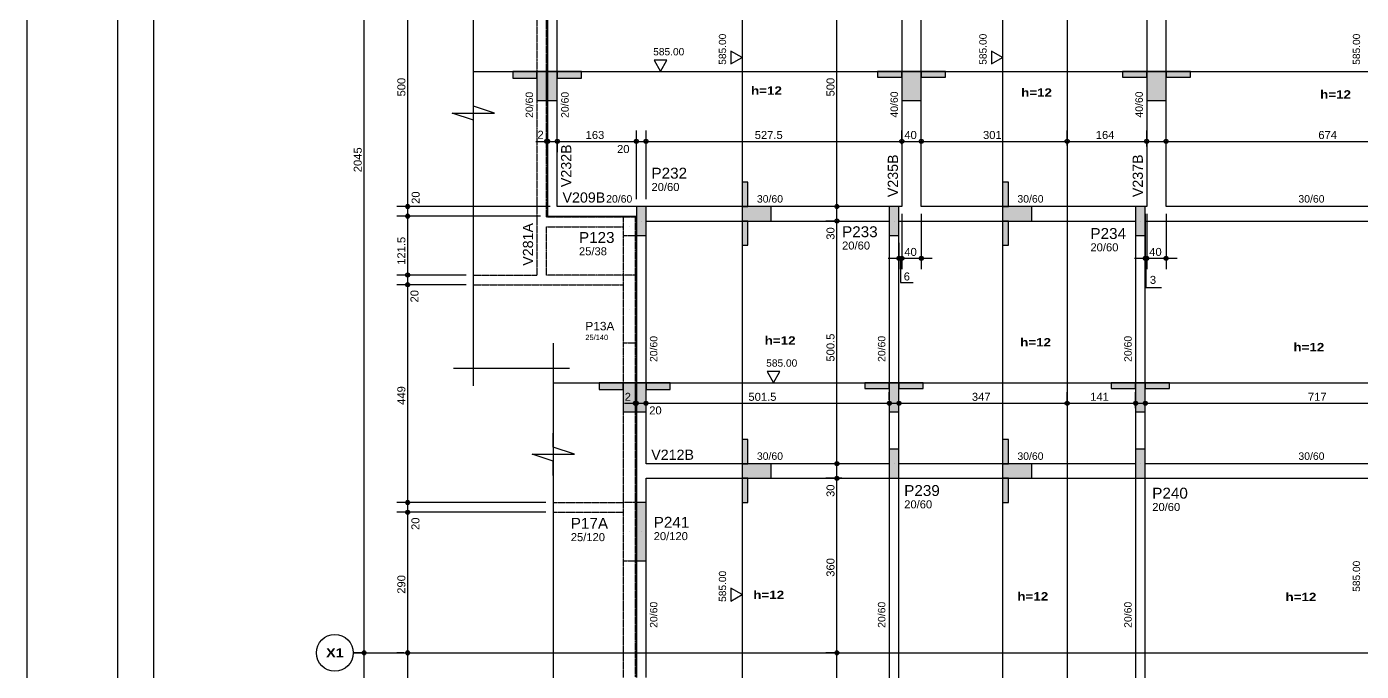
# Model space of a CAD drawing. Extents: x 0 to 13080, y 0 to 6750.
# Drawn here: x 0 to 2752, y 2478 to 3807 of the extents above; entities that cross this region are included whole.
import ezdxf

# ---------------------------------------------------------------- set-up
doc = ezdxf.new("R2010")
doc.units = 0
doc.header["$MEASUREMENT"] = 0
for name, pattern in [('ESTILO_TQS_0002', [0.4, 0.1, -0.3]), ('ESTILO_TQS_0006', [0.3, 0.2, -0.1]), ('ESTILO_TQS_0007', [2.1, 1.5, -0.2, 0.2, -0.2])]:
    doc.linetypes.add(name, pattern=pattern)
for name, color, linetype in [('MTH-179', 1, 'CONTINUOUS'), ('MTH-201', 4, 'CONTINUOUS'), ('MTH-202', 1, 'CONTINUOUS'), ('MTH-224', 4, 'CONTINUOUS'), ('MTH-230', 1, 'CONTINUOUS'), ('MTH-242', 1, 'CONTINUOUS'), ('MTH-COTAS7', 31, 'CONTINUOUS'), ('MTH-DIM-PILAR', 3, 'CONTINUOUS'), ('MTH-DIM-VIGA', 3, 'CONTINUOUS'), ('MTH-EIXO-214', 4, 'CONTINUOUS'), ('MTH-FACE-VIGA', 7, 'CONTINUOUS'), ('MTH-LINHA-SEÇÃO', 16, 'CONTINUOUS'), ('MTH-MARGEM', 5, 'CONTINUOUS'), ('MTH-PILAR-SEGUE', 5, 'CONTINUOUS'), ('MTH-SIMB_COTA', 3, 'CONTINUOUS'), ('MTH-SOMBRA21', 150, 'CONTINUOUS'), ('MTH-SOMBRA25', 253, 'CONTINUOUS'), ('MTH-TIT1-VIGA', 5, 'CONTINUOUS'), ('MTH-TXT', 4, 'CONTINUOUS'), ('MTH-TXT-NEGRITO', 5, 'CONTINUOUS'), ('MTH-TXT-NOTAS', 3, 'CONTINUOUS'), ('MTH-VIGA-INVERTIDA', 7, 'ESTILO_TQS_0002')]:
    doc.layers.add(name, color=color, linetype=linetype)
doc.styles.add('TQS_ARIAL', font='arial.ttf')
doc.styles.add('TQS_ARIAL_BLACK', font='ariblk.ttf')

msp = doc.modelspace()

# ---------------------------------------------------------------- linework, layer by layer
at = {"layer": 'MTH-179', "linetype": 'Continuous'}
for p, q in [((0.004952, 6750.003475), (0.004952, 0.003475)), ((187.504963, 6750.003475), (187.504963, 0.003475))]:
    msp.add_line(p, q, dxfattribs=at)
at = {"layer": 'MTH-201', "linetype": 'ESTILO_TQS_0006'}
for p, q in [((1242.776205, 3395.2182), (1242.776205, 3395.2182)), ((1242.776205, 3395.218165), (1242.776205, 3395.218165)), ((1242.782865, 3224.7355), (1242.782865, 3224.7355)), ((1242.782865, 3224.735465), (1242.782865, 3224.735465)), ((1242.782865, 2765.735501), (1242.782865, 2765.735501)), ((1242.782865, 2765.735466), (1242.782865, 2765.735466))]:
    msp.add_line(p, q, dxfattribs=at)
for points in [[(1230.282865, 3376.2182), (1255.269545, 3376.2182), (1255.269545, 3414.2182), (1230.282865, 3414.2182), (1230.282865, 3376.2182)], [(1230.282865, 3154.7355), (1255.282865, 3154.7355), (1255.282865, 3294.7355), (1230.282865, 3294.7355), (1230.282865, 3154.7355)], [(1230.282865, 2705.735501), (1255.282865, 2705.735501), (1255.282865, 2825.735501), (1230.282865, 2825.735501), (1230.282865, 2705.735501)]]:
    msp.add_lwpolyline(points, dxfattribs=at)
at = {"layer": 'MTH-224', "linetype": 'Continuous'}
for points in [[(1452.407396, 3730.192824), (1475.355101, 3743.442329), (1452.407396, 3756.690516), (1452.407396, 3730.192824)], [(1989.615356, 3730.192824), (2012.563061, 3743.442329), (1989.615356, 3756.690516), (1989.615356, 3730.192824)], [(1293.759056, 3737.797035), (1307.008561, 3714.84933), (1320.256748, 3737.797035), (1293.759056, 3737.797035)], [(1526.805685, 3095.821882), (1540.05519, 3072.874177), (1553.303377, 3095.821882), (1526.805685, 3095.821882)], [(1452.407396, 2622.576823), (1475.355101, 2635.826328), (1452.407396, 2649.074515), (1452.407396, 2622.576823)]]:
    msp.add_lwpolyline(points, dxfattribs=at)
at = {"layer": 'MTH-230', "linetype": 'Continuous'}
for p, q in [((921.177142, 3066.480155), (921.177142, 5031.366152)), ((1085.927134, 3154.43033), (1085.927134, 676.773359)), ((1119.432355, 3101.94724), (879.871988, 3101.94724))]:
    msp.add_line(p, q, dxfattribs=at)
for points in [[(921.177142, 3585.100206), (921.177142, 3614.097267), (877.681634, 3628.595714), (964.672647, 3628.595714), (921.177142, 3643.094244), (921.177142, 3672.091221)], [(1085.927134, 2881.752711), (1085.927134, 2910.749771), (1042.431626, 2925.248218), (1129.422639, 2925.248218), (1085.927134, 2939.746748), (1085.927134, 2968.743726)]]:
    msp.add_lwpolyline(points, dxfattribs=at)
msp.add_circle((635.355745, 2515.735465), 38, dxfattribs=at)
at = {"layer": 'MTH-242', "linetype": 'Continuous'}
for p, q in [((1267.282865, 3406.2182), (1267.282865, 3406.2182)), ((1267.282865, 3406.218165), (1267.282865, 3406.218165)), ((1788.782865, 3406.2182), (1788.782865, 3406.2182)), ((1788.782865, 3406.218165), (1788.782865, 3406.218165)), ((2296.782865, 3406.2182), (2296.782865, 3406.2182)), ((2296.782865, 3406.218165), (2296.782865, 3406.218165)), ((1788.782865, 2905.735502), (1788.782865, 2905.735502)), ((1788.782865, 2905.735467), (1788.782865, 2905.735467)), ((2296.782865, 2905.735502), (2296.782865, 2905.735502)), ((2296.782865, 2905.735467), (2296.782865, 2905.735467)), ((1267.282865, 2765.735501), (1267.282865, 2765.735501)), ((1267.282865, 2765.735466), (1267.282865, 2765.735466))]:
    msp.add_line(p, q, dxfattribs=at)
at = {"layer": 'MTH-COTAS7', "linetype": 'Continuous'}
for p, q in [((695.855745, 2493.235465), (695.855745, 4583.235466)), ((785.855745, 3413.7182), (785.855745, 3958.7182)), ((1670.82557, 3413.7182), (1670.82557, 3958.718199)), ((1257.282865, 3451.2182), (1257.282865, 3592.968237)), ((1257.282865, 3451.2182), (1257.282865, 3592.968237)), ((1277.282865, 3451.2182), (1277.282865, 3592.968237)), ((1277.282865, 3451.2182), (1277.282865, 3592.968237)), ((1804.782865, 3564.802497), (1804.782865, 3592.968237)), ((1804.782865, 3564.802497), (1804.782865, 3592.968237)), ((1844.782865, 3555.274405), (1844.782865, 3592.968237)), ((1844.782865, 3555.274405), (1844.782865, 3592.968237)), ((2145.782195, 3561.795898), (2145.782195, 3592.968237)), ((2145.782195, 3561.795898), (2145.782195, 3592.968237)), ((2309.783294, 3560.006176), (2309.783294, 3592.968237)), ((2349.783294, 3558.536216), (2349.783294, 3592.968237)), ((1049.782865, 3570.468237), (1096.782865, 3570.468237)), ((1071.782865, 3570.468237), (1279.782865, 3570.468237)), ((1072.282865, 3558.073469), (1072.282865, 3547.968237)), ((1074.282865, 3558.073469), (1074.282865, 3547.968237)), ((1094.282865, 3571.515873), (1094.282865, 3547.968237)), ((1234.782865, 3570.468237), (1299.782865, 3570.468237)), ((1254.782865, 3570.468237), (1827.282865, 3570.468237)), ((1782.282865, 3570.468237), (1867.282865, 3570.468237)), ((1822.282865, 3570.468237), (2168.282195, 3570.468237)), ((2123.282195, 3570.468237), (2332.283294, 3570.468237)), ((2327.283294, 3570.468237), (3046.282195, 3570.468237)), ((785.855745, 3393.7182), (785.855745, 3458.7182)), ((1670.82557, 3383.7182), (1670.82557, 3458.7182)), ((1079.282865, 3436.2182), (763.355745, 3436.2182)), ((1079.282865, 3436.2182), (763.355745, 3436.2182)), ((1059.282865, 3416.2182), (763.355745, 3416.2182)), ((1059.282865, 3416.2182), (763.355745, 3416.2182)), ((785.855745, 3272.235499), (785.855745, 3438.7182)), ((1681.134667, 3436.2182), (1648.32557, 3436.2182)), ((1681.134667, 3436.2182), (1648.32557, 3436.2182)), ((1670.82557, 2883.235502), (1670.82557, 3428.7182)), ((1804.782865, 3421.2182), (1804.782865, 3306.809504)), ((1804.782865, 3421.2182), (1804.782865, 3306.809504)), ((1844.782865, 3421.2182), (1844.782865, 3306.809504)), ((2306.782865, 3421.2182), (2306.782865, 3306.809504)), ((2309.783294, 3421.2182), (2309.783294, 3306.809504)), ((2309.783294, 3421.2182), (2309.783294, 3306.809504)), ((2349.783294, 3421.2182), (2349.783294, 3306.809504)), ((1671.561783, 3406.2182), (1648.32557, 3406.2182)), ((1671.561783, 3406.2182), (1648.32557, 3406.2182)), ((1798.782865, 3361.2182), (1798.782865, 3306.809504)), ((785.855745, 3252.235499), (785.855745, 3317.235499)), ((1776.282865, 3329.309504), (1827.282865, 3329.309504)), ((1782.282865, 3329.309504), (1867.282865, 3329.309504)), ((1801.782865, 3329.309504), (1801.782865, 3279.758872)), ((2284.282865, 3329.309504), (2332.283294, 3329.309504)), ((2287.283294, 3329.309504), (2372.283294, 3329.309504)), ((2308.28308, 3329.309504), (2308.28308, 3269.058752)), ((906.177142, 3294.735499), (763.355745, 3294.735499)), ((906.177142, 3294.735499), (763.355745, 3294.735499)), ((785.855745, 2803.235501), (785.855745, 3297.235499)), ((1801.782865, 3279.758872), (1828.200981, 3279.758872)), ((906.177142, 3274.735499), (763.355745, 3274.735499)), ((906.177142, 3274.735499), (763.355745, 3274.735499)), ((2308.28308, 3269.058752), (2339.921391, 3269.058752)), ((1232.782865, 3030.485535), (1279.782865, 3030.485535)), ((1234.782865, 3030.485535), (1299.782865, 3030.485535)), ((1254.782865, 3030.485535), (1801.282865, 3030.485535)), ((1255.282865, 3037.101609), (1255.282865, 3052.985535)), ((1257.282865, 3037.328834), (1257.282865, 3052.985535)), ((1257.282865, 3037.328834), (1257.282865, 3052.985535)), ((1277.282865, 3026.96332), (1277.282865, 3052.985535)), ((1277.282865, 3026.96332), (1277.282865, 3052.985535)), ((1776.282865, 3030.485535), (2168.282195, 3030.485535)), ((1778.782865, 3037.34823), (1778.782865, 3052.985535)), ((1798.782865, 3023.034116), (1798.782865, 3052.985535)), ((2123.282195, 3030.485535), (2309.282865, 3030.485535)), ((2145.782195, 3033.947318), (2145.782195, 3052.985535)), ((2145.782195, 3033.947318), (2145.782195, 3052.985535)), ((2284.282865, 3030.485535), (3046.282195, 3030.485535)), ((2286.782865, 3020.48449), (2286.782865, 3052.985535)), ((2306.782865, 3017.421071), (2306.782865, 3052.985535)), ((1670.82557, 2853.235502), (1670.82557, 2928.235502)), ((1694.564618, 2905.735502), (1648.32557, 2905.735502)), ((1694.564618, 2905.735502), (1648.32557, 2905.735502)), ((1670.82557, 2493.235465), (1670.82557, 2898.235502)), ((1680.81559, 2875.735502), (1648.32557, 2875.735502)), ((1680.81559, 2875.735502), (1648.32557, 2875.735502)), ((785.855745, 2783.235501), (785.855745, 2848.235501)), ((1070.927134, 2825.735501), (763.355745, 2825.735501)), ((1070.927134, 2825.735501), (763.355745, 2825.735501)), ((785.855745, 2493.235465), (785.855745, 2828.235501)), ((1070.927134, 2805.735501), (763.355745, 2805.735501)), ((1070.927134, 2805.735501), (763.355745, 2805.735501)), ((695.855745, 1060.735465), (695.855745, 2538.235465)), ((785.855745, 2342.235501), (785.855745, 2538.235465)), ((1670.82557, 2382.735502), (1670.82557, 2538.235465)), ((698.861008, 2515.735465), (673.355745, 2515.735465)), ((688.070973, 2515.735465), (673.355745, 2515.735465)), ((778.070973, 2515.735465), (763.355745, 2515.735465)), ((778.070973, 2515.735465), (763.355745, 2515.735465)), ((1665.741176, 2515.735465), (1648.32557, 2515.735465)), ((1665.741176, 2515.735465), (1648.32557, 2515.735465))]:
    msp.add_line(p, q, dxfattribs=at)
at = {"layer": 'MTH-EIXO-214', "linetype": 'ESTILO_TQS_0007'}
for p, q in [((2145.782195, 6324.951479), (2145.782195, 517.214632)), ((673.355745, 2515.735465), (8996.284341, 2515.735465))]:
    msp.add_line(p, q, dxfattribs=at)
at = {"layer": 'MTH-FACE-VIGA', "linetype": 'Continuous'}
for points in [[(1074.282865, 3936.218199), (1074.282865, 3416.2182)], [(1094.282865, 3436.2182), (1094.282865, 3936.218199)], [(1804.782865, 3936.218199), (1804.782865, 3436.2182)], [(1844.782865, 3436.2182), (1844.782865, 3936.218199)], [(2309.783294, 3936.218199), (2309.783294, 3436.2182)], [(2349.783294, 3436.2182), (2349.783294, 3936.218199)], [(1074.282865, 3416.2182), (1257.282865, 3416.2182)], [(1257.282865, 3436.2182), (1094.282865, 3436.2182)], [(1778.782865, 3436.2182), (1277.282865, 3436.2182)], [(1804.782865, 3436.2182), (1798.782865, 3436.2182)], [(2286.782865, 3436.2182), (1844.782865, 3436.2182)], [(2309.783294, 3436.2182), (2306.782865, 3436.2182)], [(3023.782195, 3436.2182), (2349.783294, 3436.2182)], [(1277.282865, 3406.2182), (1778.782865, 3406.2182)], [(1798.782865, 3406.2182), (1824.782865, 3406.2182)], [(1824.782865, 3406.2182), (2286.782865, 3406.2182)], [(2306.782865, 3406.2182), (2329.783294, 3406.2182)], [(2329.783294, 3406.2182), (3023.782195, 3406.2182)], [(1257.282865, 3376.2182), (1257.282865, 2890.735502)], [(1277.282865, 2905.735502), (1277.282865, 3376.2182)], [(1778.782865, 3376.2182), (1778.782865, 2935.735502)], [(1798.782865, 2935.735502), (1798.782865, 3376.2182)], [(2286.782865, 3376.2182), (2286.782865, 2935.735502)], [(2306.782865, 2935.735502), (2306.782865, 3376.2182)], [(1257.282865, 2890.735502), (1257.282865, 2825.735501)], [(1778.782865, 2905.735502), (1277.282865, 2905.735502)], [(2286.782865, 2905.735502), (1798.782865, 2905.735502)], [(3023.782195, 2905.735502), (2306.782865, 2905.735502)], [(1277.282865, 2875.735502), (1778.782865, 2875.735502)], [(1277.282865, 2825.735501), (1277.282865, 2875.735502)], [(1778.782865, 2875.735502), (1778.782865, 2405.235502)], [(1798.782865, 2405.235502), (1798.782865, 2875.735502)], [(1798.782865, 2875.735502), (2286.782865, 2875.735502)], [(2286.782865, 2875.735502), (2286.782865, 2405.235502)], [(2306.782865, 2405.235502), (2306.782865, 2875.735502)], [(2306.782865, 2875.735502), (3023.782195, 2875.735502)], [(1257.282865, 2705.735501), (1257.282865, 2464.735501)], [(1277.282865, 2464.735501), (1277.282865, 2705.735501)]]:
    msp.add_lwpolyline(points, dxfattribs=at)
at = {"layer": 'MTH-LINHA-SEÇÃO', "linetype": 'Continuous'}
for p, q in [((1475.355101, 6068.395893), (1475.355101, 751.835231)), ((2012.563061, 6068.395893), (2012.563061, 757.408109)), ((921.177142, 3714.84933), (8448.801699, 3714.84933)), ((1085.927134, 3072.874177), (5387.282195, 3072.874177))]:
    msp.add_line(p, q, dxfattribs=at)
for points in [[(1052.282865, 3714.84933), (1002.282865, 3714.84933), (1002.282865, 3700.84933), (1052.282865, 3700.84933), (1052.282865, 3714.84933)], [(1072.282865, 3714.84933), (1052.282865, 3714.84933), (1052.282865, 3654.84933), (1072.282865, 3654.84933), (1072.282865, 3714.84933)], [(1094.282865, 3714.84933), (1074.282865, 3714.84933), (1074.282865, 3654.84933), (1094.282865, 3654.84933), (1094.282865, 3714.84933)], [(1144.282865, 3714.84933), (1094.282865, 3714.84933), (1094.282865, 3700.84933), (1144.282865, 3700.84933), (1144.282865, 3714.84933)], [(1804.782865, 3702.84933), (1804.782865, 3714.84933), (1754.782865, 3714.84933), (1754.782865, 3702.84933), (1804.782865, 3702.84933)], [(1844.782865, 3714.84933), (1804.782865, 3714.84933), (1804.782865, 3654.84933), (1844.782865, 3654.84933), (1844.782865, 3714.84933)], [(1894.782865, 3702.84933), (1894.782865, 3714.84933), (1844.782865, 3714.84933), (1844.782865, 3702.84933), (1894.782865, 3702.84933)], [(2309.783294, 3702.84933), (2309.783294, 3714.84933), (2259.783294, 3714.84933), (2259.783294, 3702.84933), (2309.783294, 3702.84933)], [(2349.783294, 3714.84933), (2309.783294, 3714.84933), (2309.783294, 3654.84933), (2349.783294, 3654.84933), (2349.783294, 3714.84933)], [(2399.783294, 3702.84933), (2399.783294, 3714.84933), (2349.783294, 3714.84933), (2349.783294, 3702.84933), (2399.783294, 3702.84933)], [(1487.355101, 3486.218237), (1475.355101, 3486.218237), (1475.355101, 3436.218237), (1487.355101, 3436.218237), (1487.355101, 3486.218237)], [(2024.563061, 3486.218237), (2012.563061, 3486.218237), (2012.563061, 3436.218237), (2024.563061, 3436.218237), (2024.563061, 3486.218237)], [(1475.355101, 3436.218237), (1475.355101, 3406.218237), (1535.355101, 3406.218237), (1535.355101, 3436.218237), (1475.355101, 3436.218237)], [(2012.563061, 3436.218237), (2012.563061, 3406.218237), (2072.563061, 3406.218237), (2072.563061, 3436.218237), (2012.563061, 3436.218237)], [(1487.355101, 3406.218237), (1475.355101, 3406.218237), (1475.355101, 3356.218237), (1487.355101, 3356.218237), (1487.355101, 3406.218237)], [(2024.563061, 3406.218237), (2012.563061, 3406.218237), (2012.563061, 3356.218237), (2024.563061, 3356.218237), (2024.563061, 3406.218237)], [(1230.282865, 3072.874177), (1180.282865, 3072.874177), (1180.282865, 3058.874177), (1230.282865, 3058.874177), (1230.282865, 3072.874177)], [(1255.282865, 3072.874177), (1230.282865, 3072.874177), (1230.282865, 3012.874177), (1255.282865, 3012.874177), (1255.282865, 3072.874177)], [(1277.282865, 3072.874177), (1257.282865, 3072.874177), (1257.282865, 3012.874177), (1277.282865, 3012.874177), (1277.282865, 3072.874177)], [(1327.282865, 3072.874177), (1277.282865, 3072.874177), (1277.282865, 3058.874177), (1327.282865, 3058.874177), (1327.282865, 3072.874177)], [(1778.782865, 3060.874177), (1778.782865, 3072.874177), (1728.782865, 3072.874177), (1728.782865, 3060.874177), (1778.782865, 3060.874177)], [(1798.782865, 3072.874177), (1778.782865, 3072.874177), (1778.782865, 3012.874177), (1798.782865, 3012.874177), (1798.782865, 3072.874177)], [(1848.782865, 3060.874177), (1848.782865, 3072.874177), (1798.782865, 3072.874177), (1798.782865, 3060.874177), (1848.782865, 3060.874177)], [(2286.782865, 3060.874177), (2286.782865, 3072.874177), (2236.782865, 3072.874177), (2236.782865, 3060.874177), (2286.782865, 3060.874177)], [(2306.782865, 3072.874177), (2286.782865, 3072.874177), (2286.782865, 3012.874177), (2306.782865, 3012.874177), (2306.782865, 3072.874177)], [(2356.782865, 3060.874177), (2356.782865, 3072.874177), (2306.782865, 3072.874177), (2306.782865, 3060.874177), (2356.782865, 3060.874177)], [(1487.355101, 2955.735539), (1475.355101, 2955.735539), (1475.355101, 2905.735539), (1487.355101, 2905.735539), (1487.355101, 2955.735539)], [(2024.563061, 2955.735539), (2012.563061, 2955.735539), (2012.563061, 2905.735539), (2024.563061, 2905.735539), (2024.563061, 2955.735539)], [(1475.355101, 2905.735539), (1475.355101, 2875.735539), (1535.355101, 2875.735539), (1535.355101, 2905.735539), (1475.355101, 2905.735539)], [(2012.563061, 2905.735539), (2012.563061, 2875.735539), (2072.563061, 2875.735539), (2072.563061, 2905.735539), (2012.563061, 2905.735539)], [(1487.355101, 2875.735539), (1475.355101, 2875.735539), (1475.355101, 2825.735539), (1487.355101, 2825.735539), (1487.355101, 2875.735539)], [(2024.563061, 2875.735539), (2012.563061, 2875.735539), (2012.563061, 2825.735539), (2024.563061, 2825.735539), (2024.563061, 2875.735539)]]:
    msp.add_lwpolyline(points, dxfattribs=at)
at = {"layer": 'MTH-MARGEM', "linetype": 'Continuous'}
msp.add_line((262.504952, 75.003407), (262.504952, 6675.003475), dxfattribs=at)
at = {"layer": 'MTH-PILAR-SEGUE', "linetype": 'Continuous'}
for points in [[(1257.282865, 3376.2182), (1277.282865, 3376.2182), (1277.282865, 3436.2182), (1257.282865, 3436.2182), (1257.282865, 3376.2182)], [(1778.782865, 3376.2182), (1798.782865, 3376.2182), (1798.782865, 3436.2182), (1778.782865, 3436.2182), (1778.782865, 3376.2182)], [(2286.782865, 3376.2182), (2306.782865, 3376.2182), (2306.782865, 3436.2182), (2286.782865, 3436.2182), (2286.782865, 3376.2182)], [(1778.782865, 2875.735502), (1798.782865, 2875.735502), (1798.782865, 2935.735502), (1778.782865, 2935.735502), (1778.782865, 2875.735502)], [(2286.782865, 2875.735502), (2306.782865, 2875.735502), (2306.782865, 2935.735502), (2286.782865, 2935.735502), (2286.782865, 2875.735502)], [(1257.282865, 2705.735501), (1277.282865, 2705.735501), (1277.282865, 2825.735501), (1257.282865, 2825.735501), (1257.282865, 2705.735501)]]:
    msp.add_lwpolyline(points, dxfattribs=at)
at = {"layer": 'MTH-SIMB_COTA', "linetype": 'Continuous'}
for centre, radius in [((1072.282865, 3570.468237), 4.200001), ((1074.282865, 3570.468237), 4.200001), ((1072.282865, 3570.468237), 2.1), ((1074.282865, 3570.468237), 2.1), ((1094.282865, 3570.468237), 4.200001), ((1094.282865, 3570.468237), 2.1), ((1257.282865, 3570.468237), 4.200001), ((1257.282865, 3570.468237), 4.200001), ((1257.282865, 3570.468237), 2.1), ((1257.282865, 3570.468237), 2.1), ((1277.282865, 3570.468237), 4.200001), ((1277.282865, 3570.468237), 4.200001), ((1277.282865, 3570.468237), 2.1), ((1277.282865, 3570.468237), 2.1), ((1804.782865, 3570.468237), 4.200001), ((1804.782865, 3570.468237), 4.200001), ((1804.782865, 3570.468237), 2.1), ((1804.782865, 3570.468237), 2.1), ((1844.782865, 3570.468237), 4.200001), ((1844.782865, 3570.468237), 4.200001), ((1844.782865, 3570.468237), 2.1), ((1844.782865, 3570.468237), 2.1), ((2145.782195, 3570.468237), 4.200001), ((2145.782195, 3570.468237), 4.200001), ((2145.782195, 3570.468237), 2.1), ((2145.782195, 3570.468237), 2.1), ((2309.783294, 3570.468237), 4.200001), ((2309.783294, 3570.468237), 2.1), ((2349.783294, 3570.468237), 4.200001), ((2349.783294, 3570.468237), 2.1), ((785.855745, 3436.2182), 4.200001), ((785.855745, 3436.2182), 4.200001), ((1670.82557, 3436.2182), 4.200001), ((1670.82557, 3436.2182), 4.200001), ((785.855745, 3416.2182), 4.200001), ((785.855745, 3416.2182), 4.200001), ((785.855745, 3436.2182), 2.1), ((785.855745, 3436.2182), 2.1), ((785.855745, 3416.2182), 2.1), ((785.855745, 3416.2182), 2.1), ((1670.82557, 3436.2182), 2.1), ((1670.82557, 3436.2182), 2.1), ((1670.82557, 3406.2182), 4.200001), ((1670.82557, 3406.2182), 4.200001), ((1670.82557, 3406.2182), 2.1), ((1670.82557, 3406.2182), 2.1), ((1798.782865, 3329.309504), 4.200001), ((1798.782865, 3329.309504), 2.1), ((1804.782865, 3329.309504), 4.200001), ((1804.782865, 3329.309504), 4.200001), ((1804.782865, 3329.309504), 2.1), ((1804.782865, 3329.309504), 2.1), ((1844.782865, 3329.309504), 4.200001), ((1844.782865, 3329.309504), 2.1), ((2306.782865, 3329.309504), 4.200001), ((2306.782865, 3329.309504), 2.1), ((2309.783294, 3329.309504), 4.200001), ((2309.783294, 3329.309504), 4.200001), ((2309.783294, 3329.309504), 2.1), ((2309.783294, 3329.309504), 2.1), ((2349.783294, 3329.309504), 4.200001), ((2349.783294, 3329.309504), 2.1), ((785.855745, 3294.735499), 4.200001), ((785.855745, 3294.735499), 4.200001), ((785.855745, 3274.735499), 4.200001), ((785.855745, 3274.735499), 4.200001), ((785.855745, 3294.735499), 2.1), ((785.855745, 3294.735499), 2.1), ((785.855745, 3274.735499), 2.1), ((785.855745, 3274.735499), 2.1), ((1255.282865, 3030.485535), 4.200001), ((1257.282865, 3030.485535), 4.200001), ((1257.282865, 3030.485535), 4.200001), ((1255.282865, 3030.485535), 2.1), ((1257.282865, 3030.485535), 2.1), ((1257.282865, 3030.485535), 2.1), ((1277.282865, 3030.485535), 4.200001), ((1277.282865, 3030.485535), 4.200001), ((1277.282865, 3030.485535), 2.1), ((1277.282865, 3030.485535), 2.1), ((1778.782865, 3030.485535), 4.200001), ((1778.782865, 3030.485535), 2.1), ((1798.782865, 3030.485535), 4.200001), ((1798.782865, 3030.485535), 2.1), ((2145.782195, 3030.485535), 4.200001), ((2145.782195, 3030.485535), 4.200001), ((2145.782195, 3030.485535), 2.1), ((2145.782195, 3030.485535), 2.1), ((2286.782865, 3030.485535), 4.200001), ((2286.782865, 3030.485535), 2.1), ((2306.782865, 3030.485535), 4.200001), ((2306.782865, 3030.485535), 2.1), ((1670.82557, 2905.735502), 4.200001), ((1670.82557, 2905.735502), 4.200001), ((1670.82557, 2905.735502), 2.1), ((1670.82557, 2905.735502), 2.1), ((1670.82557, 2875.735502), 4.200001), ((1670.82557, 2875.735502), 4.200001), ((1670.82557, 2875.735502), 2.1), ((1670.82557, 2875.735502), 2.1), ((785.855745, 2825.735501), 4.200001), ((785.855745, 2825.735501), 4.200001), ((785.855745, 2805.735501), 4.200001), ((785.855745, 2805.735501), 4.200001), ((785.855745, 2825.735501), 2.1), ((785.855745, 2825.735501), 2.1), ((785.855745, 2805.735501), 2.1), ((785.855745, 2805.735501), 2.1), ((695.855745, 2515.735465), 4.200001), ((695.855745, 2515.735465), 4.200001), ((695.855745, 2515.735465), 2.1), ((695.855745, 2515.735465), 2.1), ((785.855745, 2515.735465), 4.200001), ((785.855745, 2515.735465), 4.200001), ((785.855745, 2515.735465), 2.1), ((785.855745, 2515.735465), 2.1), ((1670.82557, 2515.735465), 4.200001), ((1670.82557, 2515.735465), 4.200001), ((1670.82557, 2515.735465), 2.1), ((1670.82557, 2515.735465), 2.1)]:
    msp.add_circle(centre, radius, dxfattribs=at)
at = {"layer": 'MTH-SOMBRA21', "linetype": 'Continuous'}
for points in [[(1052.282865, 3714.84933), (1002.282865, 3714.84933), (1002.282865, 3700.84933)], [(1052.282865, 3714.84933), (1002.282865, 3700.84933), (1052.282865, 3700.84933)], [(1072.282865, 3714.84933), (1052.282865, 3714.84933), (1052.282865, 3654.84933)], [(1072.282865, 3714.84933), (1052.282865, 3654.84933), (1072.282865, 3654.84933)], [(1052.282865, 3714.84933), (1052.282865, 3700.84933), (1052.282865, 3714.84933)], [(1072.282865, 3714.84933), (1072.282865, 3654.84933), (1072.282865, 3714.84933)], [(1094.282865, 3714.84933), (1074.282865, 3714.84933), (1074.282865, 3654.84933)], [(1094.282865, 3714.84933), (1074.282865, 3654.84933), (1094.282865, 3654.84933)], [(1144.282865, 3714.84933), (1094.282865, 3714.84933), (1094.282865, 3700.84933)], [(1144.282865, 3714.84933), (1094.282865, 3700.84933), (1144.282865, 3700.84933)], [(1094.282865, 3714.84933), (1094.282865, 3654.84933), (1094.282865, 3714.84933)], [(1144.282865, 3714.84933), (1144.282865, 3700.84933), (1144.282865, 3714.84933)], [(1804.782865, 3702.84933), (1804.782865, 3714.84933), (1754.782865, 3714.84933)], [(1804.782865, 3702.84933), (1754.782865, 3714.84933), (1754.782865, 3702.84933)], [(1804.782865, 3702.84933), (1754.782865, 3702.84933), (1804.782865, 3702.84933)], [(1844.782865, 3714.84933), (1804.782865, 3714.84933), (1804.782865, 3654.84933)], [(1844.782865, 3714.84933), (1804.782865, 3654.84933), (1844.782865, 3654.84933)], [(1894.782865, 3702.84933), (1894.782865, 3714.84933), (1844.782865, 3714.84933)], [(1894.782865, 3702.84933), (1844.782865, 3714.84933), (1844.782865, 3702.84933)], [(1844.782865, 3714.84933), (1844.782865, 3654.84933), (1844.782865, 3714.84933)], [(1894.782865, 3702.84933), (1844.782865, 3702.84933), (1894.782865, 3702.84933)], [(2309.783294, 3702.84933), (2309.783294, 3714.84933), (2259.783294, 3714.84933)], [(2309.783294, 3702.84933), (2259.783294, 3714.84933), (2259.783294, 3702.84933)], [(2309.783294, 3702.84933), (2259.783294, 3702.84933), (2309.783294, 3702.84933)], [(2349.783294, 3714.84933), (2309.783294, 3714.84933), (2309.783294, 3654.84933)], [(2349.783294, 3714.84933), (2309.783294, 3654.84933), (2349.783294, 3654.84933)], [(2399.783294, 3702.84933), (2399.783294, 3714.84933), (2349.783294, 3714.84933)], [(2399.783294, 3702.84933), (2349.783294, 3714.84933), (2349.783294, 3702.84933)], [(2349.783294, 3714.84933), (2349.783294, 3654.84933), (2349.783294, 3714.84933)], [(2399.783294, 3702.84933), (2349.783294, 3702.84933), (2399.783294, 3702.84933)], [(1487.355101, 3486.218237), (1475.355101, 3486.218237), (1475.355101, 3436.218237)], [(1487.355101, 3486.218237), (1475.355101, 3436.218237), (1487.355101, 3436.218237)], [(1487.355101, 3486.218237), (1487.355101, 3436.218237), (1487.355101, 3486.218237)], [(2024.563061, 3486.218237), (2012.563061, 3486.218237), (2012.563061, 3436.218237)], [(2024.563061, 3486.218237), (2012.563061, 3436.218237), (2024.563061, 3436.218237)], [(2024.563061, 3486.218237), (2024.563061, 3436.218237), (2024.563061, 3486.218237)], [(1475.355101, 3436.218237), (1475.355101, 3406.218237), (1535.355101, 3406.218237)], [(1475.355101, 3436.218237), (1535.355101, 3406.218237), (1535.355101, 3436.218237)], [(1475.355101, 3436.218237), (1535.355101, 3436.218237), (1475.355101, 3436.218237)], [(2012.563061, 3436.218237), (2012.563061, 3406.218237), (2072.563061, 3406.218237)], [(2012.563061, 3436.218237), (2072.563061, 3406.218237), (2072.563061, 3436.218237)], [(2012.563061, 3436.218237), (2072.563061, 3436.218237), (2012.563061, 3436.218237)], [(1487.355101, 3406.218237), (1475.355101, 3406.218237), (1475.355101, 3356.218237)], [(1487.355101, 3406.218237), (1475.355101, 3356.218237), (1487.355101, 3356.218237)], [(1487.355101, 3406.218237), (1487.355101, 3356.218237), (1487.355101, 3406.218237)], [(2024.563061, 3406.218237), (2012.563061, 3406.218237), (2012.563061, 3356.218237)], [(2024.563061, 3406.218237), (2012.563061, 3356.218237), (2024.563061, 3356.218237)], [(2024.563061, 3406.218237), (2024.563061, 3356.218237), (2024.563061, 3406.218237)], [(1230.282865, 3072.874177), (1180.282865, 3072.874177), (1180.282865, 3058.874177)], [(1230.282865, 3072.874177), (1180.282865, 3058.874177), (1230.282865, 3058.874177)], [(1255.282865, 3072.874177), (1230.282865, 3072.874177), (1230.282865, 3012.874177)], [(1255.282865, 3072.874177), (1230.282865, 3012.874177), (1255.282865, 3012.874177)], [(1230.282865, 3072.874177), (1230.282865, 3058.874177), (1230.282865, 3072.874177)], [(1255.282865, 3072.874177), (1255.282865, 3012.874177), (1255.282865, 3072.874177)], [(1277.282865, 3072.874177), (1257.282865, 3072.874177), (1257.282865, 3012.874177)], [(1277.282865, 3072.874177), (1257.282865, 3012.874177), (1277.282865, 3012.874177)], [(1327.282865, 3072.874177), (1277.282865, 3072.874177), (1277.282865, 3058.874177)], [(1327.282865, 3072.874177), (1277.282865, 3058.874177), (1327.282865, 3058.874177)], [(1277.282865, 3072.874177), (1277.282865, 3012.874177), (1277.282865, 3072.874177)], [(1327.282865, 3072.874177), (1327.282865, 3058.874177), (1327.282865, 3072.874177)], [(1778.782865, 3060.874177), (1778.782865, 3072.874177), (1728.782865, 3072.874177)], [(1778.782865, 3060.874177), (1728.782865, 3072.874177), (1728.782865, 3060.874177)], [(1778.782865, 3060.874177), (1728.782865, 3060.874177), (1778.782865, 3060.874177)], [(1798.782865, 3072.874177), (1778.782865, 3072.874177), (1778.782865, 3012.874177)], [(1798.782865, 3072.874177), (1778.782865, 3012.874177), (1798.782865, 3012.874177)], [(1848.782865, 3060.874177), (1848.782865, 3072.874177), (1798.782865, 3072.874177)], [(1848.782865, 3060.874177), (1798.782865, 3072.874177), (1798.782865, 3060.874177)], [(1798.782865, 3072.874177), (1798.782865, 3012.874177), (1798.782865, 3072.874177)], [(1848.782865, 3060.874177), (1798.782865, 3060.874177), (1848.782865, 3060.874177)], [(2286.782865, 3060.874177), (2286.782865, 3072.874177), (2236.782865, 3072.874177)], [(2286.782865, 3060.874177), (2236.782865, 3072.874177), (2236.782865, 3060.874177)], [(2286.782865, 3060.874177), (2236.782865, 3060.874177), (2286.782865, 3060.874177)], [(2306.782865, 3072.874177), (2286.782865, 3072.874177), (2286.782865, 3012.874177)], [(2306.782865, 3072.874177), (2286.782865, 3012.874177), (2306.782865, 3012.874177)], [(2356.782865, 3060.874177), (2356.782865, 3072.874177), (2306.782865, 3072.874177)], [(2356.782865, 3060.874177), (2306.782865, 3072.874177), (2306.782865, 3060.874177)], [(2306.782865, 3072.874177), (2306.782865, 3012.874177), (2306.782865, 3072.874177)], [(2356.782865, 3060.874177), (2306.782865, 3060.874177), (2356.782865, 3060.874177)], [(1487.355101, 2955.735539), (1475.355101, 2955.735539), (1475.355101, 2905.735539)], [(1487.355101, 2955.735539), (1475.355101, 2905.735539), (1487.355101, 2905.735539)], [(1487.355101, 2955.735539), (1487.355101, 2905.735539), (1487.355101, 2955.735539)], [(2024.563061, 2955.735539), (2012.563061, 2955.735539), (2012.563061, 2905.735539)], [(2024.563061, 2955.735539), (2012.563061, 2905.735539), (2024.563061, 2905.735539)], [(2024.563061, 2955.735539), (2024.563061, 2905.735539), (2024.563061, 2955.735539)], [(1475.355101, 2905.735539), (1475.355101, 2875.735539), (1535.355101, 2875.735539)], [(1475.355101, 2905.735539), (1535.355101, 2875.735539), (1535.355101, 2905.735539)], [(1475.355101, 2905.735539), (1535.355101, 2905.735539), (1475.355101, 2905.735539)], [(2012.563061, 2905.735539), (2012.563061, 2875.735539), (2072.563061, 2875.735539)], [(2012.563061, 2905.735539), (2072.563061, 2875.735539), (2072.563061, 2905.735539)], [(2012.563061, 2905.735539), (2072.563061, 2905.735539), (2012.563061, 2905.735539)], [(1487.355101, 2875.735539), (1475.355101, 2875.735539), (1475.355101, 2825.735539)], [(1487.355101, 2875.735539), (1475.355101, 2825.735539), (1487.355101, 2825.735539)], [(1487.355101, 2875.735539), (1487.355101, 2825.735539), (1487.355101, 2875.735539)], [(2024.563061, 2875.735539), (2012.563061, 2875.735539), (2012.563061, 2825.735539)], [(2024.563061, 2875.735539), (2012.563061, 2825.735539), (2024.563061, 2825.735539)], [(2024.563061, 2875.735539), (2024.563061, 2825.735539), (2024.563061, 2875.735539)]]:
    msp.add_solid(points, dxfattribs=at)
at = {"layer": 'MTH-SOMBRA25', "linetype": 'Continuous'}
for points in [[(1257.282865, 3376.2182), (1277.282865, 3376.2182), (1277.282865, 3436.2182)], [(1257.282865, 3376.2182), (1277.282865, 3436.2182), (1257.282865, 3436.2182)], [(1257.282865, 3376.2182), (1257.282865, 3436.2182), (1257.282865, 3376.2182)], [(1778.782865, 3376.2182), (1798.782865, 3376.2182), (1798.782865, 3436.2182)], [(1778.782865, 3376.2182), (1798.782865, 3436.2182), (1778.782865, 3436.2182)], [(1778.782865, 3376.2182), (1778.782865, 3436.2182), (1778.782865, 3376.2182)], [(2286.782865, 3376.2182), (2306.782865, 3376.2182), (2306.782865, 3436.2182)], [(2286.782865, 3376.2182), (2306.782865, 3436.2182), (2286.782865, 3436.2182)], [(2286.782865, 3376.2182), (2286.782865, 3436.2182), (2286.782865, 3376.2182)], [(1778.782865, 2875.735502), (1798.782865, 2875.735502), (1798.782865, 2935.735502)], [(1778.782865, 2875.735502), (1798.782865, 2935.735502), (1778.782865, 2935.735502)], [(1778.782865, 2875.735502), (1778.782865, 2935.735502), (1778.782865, 2875.735502)], [(2286.782865, 2875.735502), (2306.782865, 2875.735502), (2306.782865, 2935.735502)], [(2286.782865, 2875.735502), (2306.782865, 2935.735502), (2286.782865, 2935.735502)], [(2286.782865, 2875.735502), (2286.782865, 2935.735502), (2286.782865, 2875.735502)], [(1257.282865, 2705.735501), (1277.282865, 2705.735501), (1277.282865, 2825.735501)], [(1257.282865, 2705.735501), (1277.282865, 2825.735501), (1257.282865, 2825.735501)], [(1257.282865, 2705.735501), (1257.282865, 2825.735501), (1257.282865, 2705.735501)]]:
    msp.add_solid(points, dxfattribs=at)
at = {"layer": 'MTH-VIGA-INVERTIDA', "linetype": 'ESTILO_TQS_0006'}
for p, q in [((921.177142, 3294.735499), (1052.282865, 3294.735499)), ((921.177142, 3274.735499), (1062.282865, 3274.735499)), ((1085.927134, 2825.735501), (1230.282865, 2825.735501)), ((1085.927134, 2805.735501), (1230.282865, 2805.735501))]:
    msp.add_line(p, q, dxfattribs=at)
for points in [[(1052.282865, 3936.218199), (1052.282865, 3404.218199)], [(1072.282865, 3414.218199), (1072.282865, 3936.218199)], [(1230.282865, 3414.218199), (1072.282865, 3414.218199)], [(1052.282865, 3404.218199), (1052.282865, 3294.735499)], [(1072.282865, 3294.735499), (1072.282865, 3394.218199)], [(1072.282865, 3394.218199), (1230.282865, 3394.218199)], [(1230.282865, 3376.2182), (1230.282865, 3294.7355)], [(1255.282865, 3294.7355), (1255.282865, 3376.2182)], [(1230.282865, 3294.735499), (1072.282865, 3294.735499)], [(1062.282865, 3274.735499), (1230.282865, 3274.735499)], [(1230.282865, 3154.7355), (1230.282865, 2825.735501)], [(1255.282865, 2825.735501), (1255.282865, 3154.7355)], [(1230.282865, 2705.735501), (1230.282865, 2464.735501)], [(1255.282865, 2464.735501), (1255.282865, 2705.735501)]]:
    msp.add_lwpolyline(points, dxfattribs=at)

# ---------------------------------------------------------------- texts
at = {"layer": 'MTH-202', "linetype": 'Continuous', "style": 'TQS_ARIAL'}
for s, p in [('P232', (1288.500873, 3493.644545)), ('P233', (1681.514192, 3372.875049)), ('P234', (2193.709287, 3369.207572)), ('P239', (1809.65707, 2839.21019)), ('P240', (2321.16902, 2833.766817)), ('P241', (1293.066452, 2773.689677))]:
    msp.add_text(s, height=22.5, dxfattribs=at).set_placement(p)
at = {"layer": 'MTH-COTAS7', "linetype": 'Continuous', "style": 'TQS_ARIAL'}
for s, p in [('500', (780.905745, 3663.1182)), ('500', (1665.87557, 3663.1182)), ('2045', (690.905745, 3506.885466)), ('20', (810.347282, 3441.654685)), ('30', (1665.87557, 3367.718205)), ('121.5', (780.905745, 3315.876849)), ('20', (807.95728, 3238.214885)), ('500.5', (1665.87557, 3116.376851)), ('449', (780.905745, 3027.1355)), ('30', (1665.87557, 2837.235507)), ('20', (809.909425, 2769.137387)), ('360', (1665.87557, 2672.635484)), ('290', (780.905745, 2637.635483))]:
    msp.add_text(s, height=16.5, rotation=90, dxfattribs=at).set_placement(p)
for s, p in [('2', (1053.341384, 3575.927989)), ('163', (1152.682865, 3575.418237)), ('527.5', (1501.432865, 3575.418237)), ('40', (1809.932865, 3575.418237)), ('301', (1972.18253, 3575.418237)), ('164', (2204.682745, 3575.418237)), ('674', (2663.682745, 3575.418237)), ('20', (1217.522136, 3546.421344)), ('40', (1809.932865, 3334.259504)), ('40', (2314.933294, 3334.259504)), ('6', (1808.71142, 3283.607423)), ('3', (2316.31388, 3276.580828)), ('2', (1233.282871, 3035.435535)), ('501.5', (1488.432865, 3035.435535)), ('347', (1949.18253, 3035.435535)), ('141', (2193.18253, 3035.435535)), ('717', (2642.18253, 3035.435535)), ('20', (1283.803253, 3007.460437))]:
    msp.add_text(s, height=16.5, dxfattribs=at).set_placement(p)
at = {"layer": 'MTH-DIM-PILAR', "linetype": 'Continuous', "style": 'TQS_ARIAL'}
for s, p in [('20/60', (1288.500873, 3468.144545)), ('20/60', (1681.514192, 3347.375049)), ('20/60', (2193.709287, 3343.707572)), ('20/60', (1809.65707, 2813.71019)), ('20/60', (2321.16902, 2808.266817)), ('20/120', (1293.066452, 2748.189677))]:
    msp.add_text(s, height=16.5, dxfattribs=at).set_placement(p)
at = {"layer": 'MTH-DIM-VIGA', "linetype": 'Continuous', "style": 'TQS_ARIAL'}
for s, height, p in [('20/60', 15.4, (1044.282865, 3618.84933)), ('20/60', 15.4, (1117.682865, 3618.84933)), ('40/60', 15.4, (1796.782865, 3619.553874)), ('40/60', 15.4, (2301.783294, 3619.553874)), ('20/60', 15.375, (1300.657865, 3115.465643)), ('20/60', 15.375, (1770.782865, 3115.685965)), ('20/60', 15.375, (2278.782865, 3115.685965)), ('20/60', 15.375, (1300.657865, 2567.349574)), ('20/60', 15.375, (1770.782865, 2567.349574)), ('20/60', 15.375, (2278.782865, 2567.349574))]:
    msp.add_text(s, height=height, rotation=90, dxfattribs=at).set_placement(p)
for s, p in [('20/60', (1195.032865, 3444.2182)), ('30/60', (1505.903931, 3444.2182)), ('30/60', (2043.111892, 3444.2182)), ('30/60', (2622.589722, 3444.2182)), ('30/60', (1505.903931, 2913.735502)), ('30/60', (2043.111892, 2913.735502)), ('30/60', (2622.589722, 2913.735502))]:
    msp.add_text(s, height=15.4, dxfattribs=at).set_placement(p)
at = {"layer": 'MTH-TIT1-VIGA', "linetype": 'Continuous', "style": 'TQS_ARIAL'}
for s, rotation, p in [('V232B', 90, (1123.093751, 3476.130608)), ('V235B', 90, (1796.782865, 3455.4682)), ('V237B', 90, (2301.783294, 3455.4682)), ('V281A', 90, (1044.282865, 3313.985499)), ('V212B', 360, (1288.032865, 2913.735502))]:
    msp.add_text(s, height=21, rotation=rotation, dxfattribs=at).set_placement(p)
msp.add_text('V209B', height=21, dxfattribs=at).set_placement((1105.032865, 3444.2182))
at = {"layer": 'MTH-TXT', "linetype": 'Continuous', "style": 'TQS_ARIAL'}
for p in [(1442.355101, 3728.442329), (1979.563061, 3728.442329), (2749.768955, 3728.442329), (2749.768955, 2641.633206), (1442.355101, 2620.826328)]:
    msp.add_text('585.00', height=15, rotation=90, dxfattribs=at).set_placement(p)
for p in [(1292.008561, 3747.84933), (1525.05519, 3105.874177)]:
    msp.add_text('585.00', height=15, dxfattribs=at).set_placement(p)
at = {"layer": 'MTH-TXT-NEGRITO', "linetype": 'Continuous', "style": 'TQS_ARIAL_BLACK'}
for s, height, p in [('h=12', 17.25, (1493.835403, 3666.590243)), ('h=12', 17.25, (2050.744134, 3662.519757)), ('h=12', 17.25, (2667.40509, 3658.699537)), ('h=12', 17.25, (1522.002782, 3151.343455)), ('h=12', 17.25, (2048.786794, 3147.622204)), ('h=12', 17.25, (2612.343872, 3137.603607)), ('h=12', 17.25, (1498.427151, 2626.702371)), ('h=12', 17.25, (2043.042663, 2623.646815)), ('h=12', 17.25, (2595.977192, 2622.328076)), ('X1', 18.75, (617.342483, 2506.430134))]:
    msp.add_text(s, height=height, dxfattribs=at).set_placement(p)
at = {"layer": 'MTH-TXT-NOTAS', "linetype": 'Continuous', "style": 'TQS_ARIAL'}
for s, height, p in [('P123', 22.5, (1138.919195, 3361.072206)), ('25/38', 16.5, (1138.919195, 3335.572206)), ('P13A', 17.5, (1152.119619, 3180.749451)), ('25/140', 11, (1152.119619, 3160.749451)), ('P17A', 22.5, (1122.080421, 2771.577566)), ('25/120', 16.5, (1122.080421, 2746.077566))]:
    msp.add_text(s, height=height, dxfattribs=at).set_placement(p)

doc.saveas('drawing.dxf')
